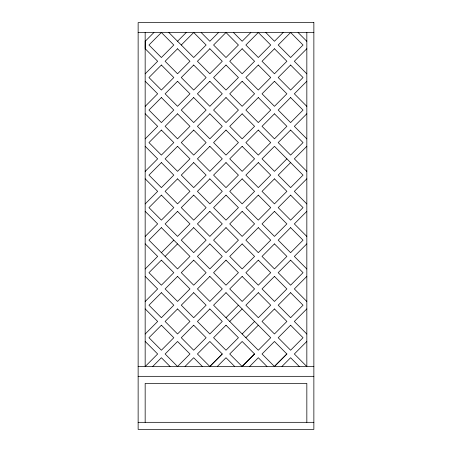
<?xml version="1.0" encoding="UTF-8"?>
<svg xmlns="http://www.w3.org/2000/svg" width="452" height="452" viewBox="0 0 452 452"><rect width="100%" height="100%" fill="white"/><g stroke="black" fill="none" stroke-linecap="round" stroke-linejoin="round"><path stroke-width="0.68" d="M145.233 41.262L145.165 48.703L157.658 61.274L145.165 73.851M145.165 41.33L153.929 32.504M177.54 41.262L186.235 32.504M181.269 45.014L193.693 32.504L206.118 45.014L193.693 57.523L168.845 32.504M145.165 106.378L157.658 93.801L145.165 81.224M218.542 32.504L209.847 41.262L201.151 32.504M145.165 138.9L157.658 126.323L145.165 113.746M250.849 32.504L242.153 41.262L233.458 32.504M145.165 171.421L157.658 158.844L145.165 146.267M283.155 32.504L274.46 41.262L265.765 32.504M145.165 203.942L157.658 191.365L145.165 178.794M306.835 48.703L294.342 61.274L306.835 73.851M145.165 236.469L157.658 223.893L145.165 211.316M306.835 81.224L294.342 93.801L306.835 106.378M145.165 268.991L157.658 256.414L145.165 243.837M161.387 252.662L173.811 240.153M165.116 256.414L177.54 243.905M306.835 113.746L294.342 126.323L306.835 138.9M145.165 301.512L157.658 288.935L145.165 276.358M286.884 158.844L274.46 171.353L262.036 158.844L274.46 146.335L303.038 175.105L290.613 187.614L278.189 175.105L290.613 162.596M306.835 146.267L294.342 158.844L306.835 171.421M145.165 334.034L157.658 321.457L145.165 308.885M306.835 178.794L294.342 191.365L306.835 203.942M145.301 366.425L157.658 353.984L145.165 341.407M152.753 366.425L161.387 357.735L170.02 366.425M306.835 211.316L294.342 223.893L306.835 236.469M177.608 366.425L189.964 353.984L177.54 341.475L165.116 353.984L177.472 366.425M226 317.705L238.424 305.196M185.06 366.425L193.693 357.735L202.326 366.425M229.729 321.457L242.153 308.948M306.835 243.837L294.342 256.414L306.835 268.991M209.914 366.425L222.271 353.984L209.847 341.475L197.422 353.984L209.779 366.425L222.271 353.984M242.153 333.966L254.578 321.457M217.367 366.425L226 357.735L234.633 366.425M245.882 337.723L258.307 325.214M306.835 276.358L294.342 288.935L306.835 301.512M242.221 366.425L254.578 353.984L242.153 341.475L229.729 353.984L242.086 366.425L254.578 353.984M249.673 366.425L258.307 357.735L266.94 366.425M306.835 308.885L294.342 321.457L306.835 334.034M274.528 366.425L286.884 353.984L274.46 341.475L262.036 353.984L274.392 366.425L286.884 353.984M281.98 366.425L290.613 357.735L299.247 366.425M306.835 341.407L294.342 353.984L306.699 366.425M138.137 32.504L313.863 32.504M138.137 366.425L313.863 366.425M138.137 376.33L313.863 376.33M138.137 422.326L313.863 422.326M298.071 32.504L306.835 41.33M306.835 32.504L306.835 366.425M306.835 422.326L306.835 383.403L145.165 383.403L145.165 422.326M145.165 32.504L145.165 366.425M161.387 32.504L148.962 45.014L161.387 57.523L173.811 45.014L161.387 32.504M161.387 65.031L148.962 77.541L161.387 90.044L173.811 77.541L161.387 65.031M177.54 48.765L165.116 61.274L177.54 73.783L189.964 61.274L177.54 48.765M161.387 97.553L148.962 110.062L161.387 122.571L173.811 110.062L161.387 97.553M177.54 81.292L165.116 93.801L177.54 106.31L189.964 93.801L177.54 81.292M193.693 65.031L181.269 77.541L193.693 90.044L206.118 77.541L193.693 65.031M209.847 48.765L197.422 61.274L209.847 73.783L222.271 61.274L209.847 48.765M226 32.504L213.576 45.014L226 57.523L238.424 45.014L226 32.504M161.387 130.074L148.962 142.583L161.387 155.092L173.811 142.583L161.387 130.074M177.54 113.814L165.116 126.323L177.54 138.832L189.964 126.323L177.54 113.814M193.693 97.553L181.269 110.062L193.693 122.571L206.118 110.062L193.693 97.553M209.847 81.292L197.422 93.801L209.847 106.31L222.271 93.801L209.847 81.292M226 65.031L213.576 77.541L226 90.044L238.424 77.541L226 65.031M242.153 48.765L229.729 61.274L242.153 73.783L254.578 61.274L242.153 48.765M258.307 32.504L245.882 45.014L258.307 57.523L270.731 45.014L258.307 32.504M161.387 162.596L148.962 175.105L161.387 187.614L173.811 175.105L161.387 162.596M177.54 146.335L165.116 158.844L177.54 171.353L189.964 158.844L177.54 146.335M193.693 130.074L181.269 142.583L193.693 155.092L206.118 142.583L193.693 130.074M209.847 113.814L197.422 126.323L209.847 138.832L222.271 126.323L209.847 113.814M226 97.553L213.576 110.062L226 122.571L238.424 110.062L226 97.553M242.153 81.292L229.729 93.801L242.153 106.31L254.578 93.801L242.153 81.292M258.307 65.031L245.882 77.541L258.307 90.044L270.731 77.541L258.307 65.031M274.46 48.765L262.036 61.274L274.46 73.783L286.884 61.274L274.46 48.765M290.613 32.504L278.189 45.014L290.613 57.523L303.038 45.014L290.613 32.504M161.387 195.123L148.962 207.632L161.387 220.135L173.811 207.632L161.387 195.123M177.54 178.856L165.116 191.365L177.54 203.875L189.964 191.365L177.54 178.856M193.693 162.596L181.269 175.105L193.693 187.614L206.118 175.105L193.693 162.596M209.847 146.335L197.422 158.844L209.847 171.353L222.271 158.844L209.847 146.335M226 130.074L213.576 142.583L226 155.092L238.424 142.583L226 130.074M242.153 113.814L229.729 126.323L242.153 138.832L254.578 126.323L242.153 113.814M258.307 97.553L245.882 110.062L258.307 122.571L270.731 110.062L258.307 97.553M274.46 81.292L262.036 93.801L274.46 106.31L286.884 93.801L274.46 81.292M290.613 65.031L278.189 77.541L290.613 90.044L303.038 77.541L290.613 65.031M161.387 227.644L148.962 240.153L177.54 268.923L189.964 256.414L161.387 227.644M177.54 211.383L165.116 223.893L177.54 236.402L189.964 223.893L177.54 211.383M193.693 195.123L181.269 207.632L193.693 220.135L206.118 207.632L193.693 195.123M209.847 178.856L197.422 191.365L209.847 203.875L222.271 191.365L209.847 178.856M226 162.596L213.576 175.105L226 187.614L238.424 175.105L226 162.596M242.153 146.335L229.729 158.844L242.153 171.353L254.578 158.844L242.153 146.335M258.307 130.074L245.882 142.583L258.307 155.092L270.731 142.583L258.307 130.074M274.46 113.814L262.036 126.323L274.46 138.832L286.884 126.323L274.46 113.814M290.613 97.553L278.189 110.062L290.613 122.571L303.038 110.062L290.613 97.553M161.387 260.166L148.962 272.675L161.387 285.184L173.811 272.675L161.387 260.166M193.693 227.644L181.269 240.153L193.693 252.662L206.118 240.153L193.693 227.644M209.847 211.383L197.422 223.893L209.847 236.402L222.271 223.893L209.847 211.383M226 195.123L213.576 207.632L226 220.135L238.424 207.632L226 195.123M242.153 178.856L229.729 191.365L242.153 203.875L254.578 191.365L242.153 178.856M258.307 162.596L245.882 175.105L258.307 187.614L270.731 175.105L258.307 162.596M290.613 130.074L278.189 142.583L290.613 155.092L303.038 142.583L290.613 130.074M161.387 292.687L148.962 305.196L161.387 317.705L173.811 305.196L161.387 292.687M177.54 276.426L165.116 288.935L177.54 301.444L189.964 288.935L177.54 276.426M193.693 260.166L181.269 272.675L193.693 285.184L206.118 272.675L193.693 260.166M209.847 243.905L197.422 256.414L209.847 268.923L222.271 256.414L209.847 243.905M226 227.644L213.576 240.153L226 252.662L238.424 240.153L226 227.644M242.153 211.383L229.729 223.893L242.153 236.402L254.578 223.893L242.153 211.383M258.307 195.123L245.882 207.632L258.307 220.135L270.731 207.632L258.307 195.123M274.46 178.856L262.036 191.365L274.46 203.875L286.884 191.365L274.46 178.856M161.387 325.214L148.962 337.723L161.387 350.227L173.811 337.723L161.387 325.214M177.54 308.948L165.116 321.457L177.54 333.966L189.964 321.457L177.54 308.948M193.693 292.687L181.269 305.196L193.693 317.705L206.118 305.196L193.693 292.687M209.847 276.426L197.422 288.935L209.847 301.444L222.271 288.935L209.847 276.426M226 260.166L213.576 272.675L226 285.184L238.424 272.675L226 260.166M242.153 243.905L229.729 256.414L242.153 268.923L254.578 256.414L242.153 243.905M258.307 227.644L245.882 240.153L258.307 252.662L270.731 240.153L258.307 227.644M274.46 211.383L262.036 223.893L274.46 236.402L286.884 223.893L274.46 211.383M290.613 195.123L278.189 207.632L290.613 220.135L303.038 207.632L290.613 195.123M193.693 325.214L181.269 337.723L193.693 350.227L206.118 337.723L193.693 325.214M209.847 308.948L197.422 321.457L209.847 333.966L222.271 321.457L209.847 308.948M226 292.687L213.576 305.196L258.307 350.227L270.731 337.723L226 292.687M242.153 276.426L229.729 288.935L242.153 301.444L254.578 288.935L242.153 276.426M258.307 260.166L245.882 272.675L258.307 285.184L270.731 272.675L258.307 260.166M274.46 243.905L262.036 256.414L274.46 268.923L286.884 256.414L274.46 243.905M290.613 227.644L278.189 240.153L290.613 252.662L303.038 240.153L290.613 227.644M226 325.214L213.576 337.723L226 350.227L238.424 337.723L226 325.214M258.307 292.687L245.882 305.196L258.307 317.705L270.731 305.196L258.307 292.687M274.46 276.426L262.036 288.935L274.46 301.444L286.884 288.935L274.46 276.426M290.613 260.166L278.189 272.675L290.613 285.184L303.038 272.675L290.613 260.166M274.46 308.948L262.036 321.457L274.46 333.966L286.884 321.457L274.46 308.948M290.613 292.687L278.189 305.196L290.613 317.705L303.038 305.196L290.613 292.687M290.613 325.214L278.189 337.723L290.613 350.227L303.038 337.723L290.613 325.214M313.863 22.6L138.137 22.6L138.137 429.4L313.863 429.4L313.863 22.6"/></g></svg>
